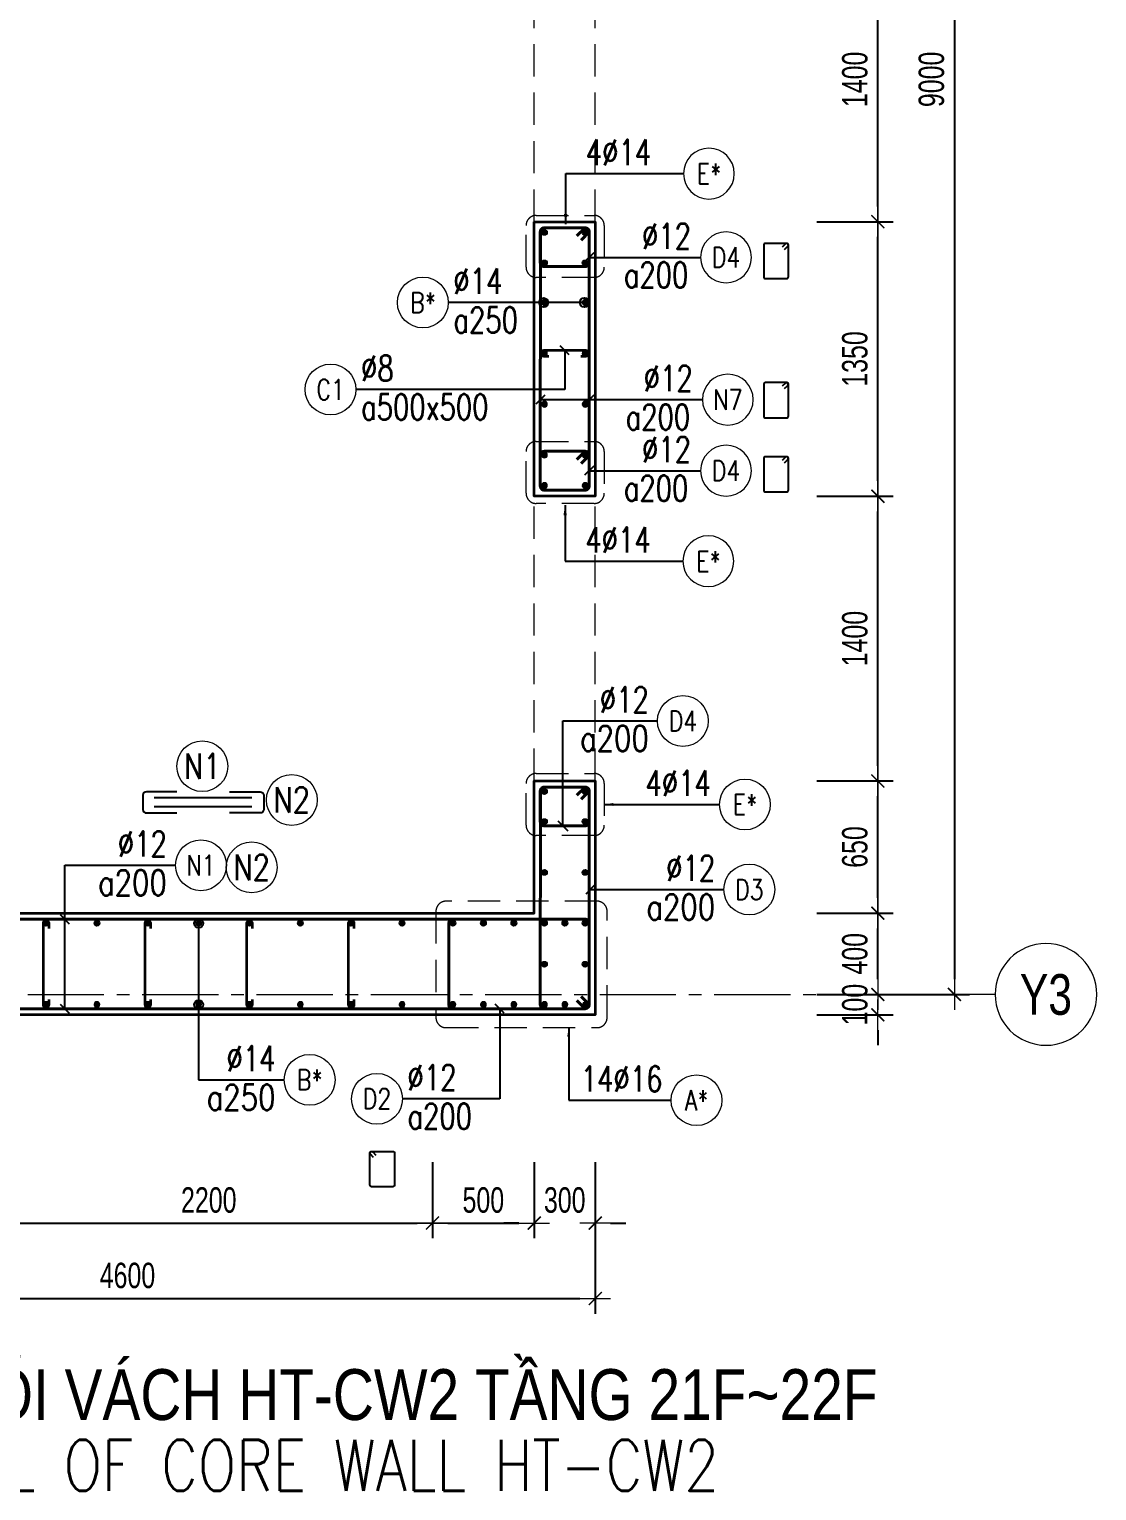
# Model space of a CAD drawing. Header units: millimetres. Extents: x 944027 to 981803, y -83026 to 82675.
# Drawn here: x 970459 to 975708, y -34848 to -27661 of the extents above; entities that cross this region are included whole.
import ezdxf
from ezdxf.enums import TextEntityAlignment as Align

# ---------------------------------------------------------------- set-up
doc = ezdxf.new("R2010")
doc.units = ezdxf.units.MM
doc.header["$MEASUREMENT"] = 0
for name, pattern in [('HIDDEN', [9.525, 6.35, -3.175]), ('HIDDEN2', [4.7625, 3.175, -1.5875]), ('HT_Dim Grid$0$CENTER2', [1.125, 0.75, -0.125, 0.125, -0.125]), ('HT_Grid$0$CENTER2', [1.125, 0.75, -0.125, 0.125, -0.125])]:
    doc.linetypes.add(name, pattern=pattern)
doc.layers.get('0').update_dxf_attribs({"lineweight": 20})
doc.layers.get('Defpoints').update_dxf_attribs({"color": 151, "lineweight": 9})
doc.layers.add('Hidden', color=9, linetype='HIDDEN')
doc.layers.add('Ligature', color=1, linetype='Continuous')
for name, color, linetype, lineweight in [('HT_Dim Grid$0$NDC_S_AXIS', 5, 'HT_Dim Grid$0$CENTER2', 13), ('HT_Dim Grid$0$NDC_S_SYMBOL', 1, 'Continuous', 15), ('HT_Dim Grid$0$NDC_S_TEXT SYMBOL', 7, 'Continuous', 20), ('HT_Grid$0$NDC_S_AXIS', 5, 'HT_Grid$0$CENTER2', 13), ('KC-LEADER', 153, 'Continuous', 18), ('KC-THEP', 6, 'Continuous', 40), ('NDC_S_ANNO', 7, 'Continuous', 20), ('NDC_S_BEAM', 3, 'HIDDEN2', 20), ('NDC_S_DIM', 1, 'Continuous', 15), ('NDC_S_ENG TITLE', 3, 'Continuous', 20), ('NDC_S_HIDDEN', 8, 'HIDDEN2', 13), ('NDC_S_LEADER', 1, 'Continuous', 15), ('NDC_S_REBAR', 4, 'Continuous', 35), ('NDC_S_STIRRUP', 4, 'Continuous', 40), ('NDC_S_TEXT SYMBOL', 7, 'Continuous', 20), ('NDC_S_VN TEXT', 7, 'Continuous', 20), ('NDC_S_VN TITLE', 6, 'Continuous', 35), ('NDC_S_WALL', 6, 'Continuous', 35)]:
    doc.layers.add(name, color=color, linetype=linetype, lineweight=lineweight)
doc.styles.add('HT_Dim Grid$0$NDC_ANNO', font='', dxfattribs={"width": 0.8})
doc.styles.add('NDC_ANNO', font='', dxfattribs={"width": 0.8})
doc.styles.add('NDC_ARIAL', font='arial.ttf', dxfattribs={"width": 0.85})
doc.styles.add('NDC_DIM', font='', dxfattribs={"width": 0.75})
doc.styles.add('NDC_EN TXT', font='romans.shx', dxfattribs={"width": 0.8})
doc.styles.add('NDC_VIE TXT', font='arial.ttf', dxfattribs={"width": 0.8})
doc.styles.get('HT_Dim Grid$0$NDC_ANNO').set_extended_font_data('Dotum')
doc.styles.get('NDC_ANNO').set_extended_font_data('Dotum')
doc.styles.get('NDC_DIM').set_extended_font_data('Dotum')
doc.dimstyles.new('NDC_1-50', dxfattribs={"dimscale": 50, "dimtxt": 2.5, "dimasz": 1, "dimexe": 1.5, "dimexo": 0, "dimgap": 0.8, "dimtad": 1, "dimdec": 0, "dimdsep": 46, "dimtxsty": 'NDC_ARIAL', "dimblk": 'DIMMARK', "dimcen": 49999.938995, "dimdle": 1.5, "dimclrd": 1, "dimclre": 1, "dimclrt": 3, "dimadec": 0, "dimazin": 0, "dimtfac": 1, "dimtdec": 0, "dimtix": 1, "dimtmove": 2, "dimatfit": 3, "dimfxl": 1, "dimarcsym": 0})
doc.dimstyles.new('NDC_dim_30', dxfattribs={"dimscale": 30, "dimtxt": 2.5, "dimasz": 1.5, "dimexe": 1.5, "dimexo": 2.5, "dimgap": 1, "dimtad": 1, "dimdec": 0, "dimzin": 0, "dimdsep": 46, "dimtxsty": 'NDC_DIM', "dimblk": 'DIMMARK', "dimcen": 0.09, "dimdle": 1.2, "dimclrd": 1, "dimclre": 1, "dimclrt": 3, "dimadec": 0, "dimazin": 0, "dimtfac": 1, "dimtdec": 0, "dimtix": 1, "dimtofl": 0, "dimtmove": 0, "dimatfit": 3, "dimfxl": 6, "dimfxlon": 1, "dimtolj": 1, "dimtzin": 0, "dimarcsym": 0})
doc.dimstyles.new('NDC_dim_50', dxfattribs={"dimscale": 50, "dimtxt": 2.5, "dimasz": 1.5, "dimexe": 1.5, "dimexo": 2.5, "dimgap": 1, "dimtad": 1, "dimdec": 0, "dimzin": 0, "dimdsep": 46, "dimtxsty": 'NDC_DIM', "dimblk": 'DIMMARK', "dimcen": 0.09, "dimdle": 1.2, "dimclrd": 1, "dimclre": 1, "dimclrt": 3, "dimadec": 0, "dimazin": 0, "dimtfac": 1, "dimtdec": 0, "dimtix": 1, "dimtofl": 0, "dimtmove": 0, "dimatfit": 3, "dimfxl": 6, "dimfxlon": 1, "dimtolj": 1, "dimtzin": 0, "dimarcsym": 0})

# ---------------------------------------------------------------- blocks, each defined once
blk = doc.blocks.new('THEP')
at = {"layer": 'KC-LEADER', "color": 6}
blk.add_circle((0, 0), 14, dxfattribs=at)
at = {"layer": 'KC-THEP'}
for p, q in [((-14, 0), (14, 0)), ((9.9, 9.9), (-9.9, -9.9)), ((-9.9, 9.9), (9.9, -9.9)), ((0, 14), (0, -14))]:
    blk.add_line(p, q, dxfattribs=at)
blk = doc.blocks.new('DIMMARK')
at = {"layer": 'NDC_S_DIM', "color": 1}
blk.add_line((-1.5, 0), (1, 0), dxfattribs=at)
at = {"layer": 'NDC_S_DIM', "color": 2, "const_width": 0.1}
blk.add_lwpolyline([(-0.424, -0.424), (0.424, 0.424)], dxfattribs=at)
blk = doc.blocks.new('*U10')
blk.add_circle((2.5, 0), 2.5)
at = {"layer": 'NDC_S_VN TEXT', "color": 3, "style": 'NDC_EN TXT'}
for tag, width, p in [('DK2', 0.75, (-0.85, 0.85)), ('KC2', 0.8, (-0.85, -2.97))]:
    blk.add_attdef(tag, text='', height=2.5, dxfattribs=dict(at, width=width)).set_placement(p, align=Align.RIGHT)
at = {"layer": 'NDC_S_VN TEXT', "color": 7, "style": 'NDC_EN TXT', "width": 0.8}
blk.add_attdef('SH3', text='', height=2, dxfattribs=at).set_placement((2.5, 0), align=Align.MIDDLE)
blk = doc.blocks.new('A$C7BC65A55')
at = {"layer": 'Ligature'}
for p, q in [((-15.2, 372, 0), (-15.2, 38.5, 0)), ((15.2, 372, 0), (15.2, 38.5, 0))]:
    blk.add_line(p, q, dxfattribs=at)
for points in [[(-36.2, 296.5), (-36.2, 400.9, -0.414214), (-24, 413.1), (24, 413.1, -0.414214), (36.2, 400.9), (36.2, 296.5)], [(-36.2, 116.5), (-36.2, 12.2, 0.414214), (-24, 0), (24, 0, 0.414214), (36.2, 12.2), (36.2, 116.5)]]:
    blk.add_lwpolyline(points, format="xyb", dxfattribs=at)
blk = doc.blocks.new('*U9')
blk.add_circle((2.5, 0), 2.5)
at = {"layer": 'NDC_S_VN TEXT', "color": 3, "style": 'NDC_EN TXT', "width": 0.75}
blk.add_attdef('DK2', text='', height=2.5, dxfattribs=at).set_placement((-0.85, 0.85), align=Align.RIGHT)
at = {"layer": 'NDC_S_VN TEXT', "color": 7, "style": 'NDC_EN TXT', "width": 0.8}
blk.add_attdef('SH3', text='', height=2, dxfattribs=at).set_placement((2.5, 0), align=Align.MIDDLE)
blk = doc.blocks.new('*U11')
blk.add_circle((-2.5, 0), 2.5)
at = {"layer": 'NDC_S_VN TEXT', "color": 3, "style": 'NDC_EN TXT', "width": 0.75}
for tag, p in [('DK1', (0.5, 0.85)), ('KC1', (0.5, -2.97))]:
    blk.add_attdef(tag, p, '', height=2.5, dxfattribs=at)
at = {"layer": 'NDC_S_VN TEXT', "color": 7, "style": 'NDC_EN TXT', "width": 0.8}
blk.add_attdef('SH2', text='', height=2, dxfattribs=at).set_placement((-2.5, 0), align=Align.MIDDLE)
blk = doc.blocks.new('*U13')
blk.add_circle((-2.5, 0), 2.5)
at = {"layer": 'NDC_S_VN TEXT', "color": 3, "style": 'NDC_EN TXT', "width": 0.75}
blk.add_attdef('DK1', (0.5, 0.85), '', height=2.5, dxfattribs=at)
at = {"layer": 'NDC_S_VN TEXT', "color": 7, "style": 'NDC_EN TXT', "width": 0.8}
blk.add_attdef('SH2', text='', height=2, dxfattribs=at).set_placement((-2.5, 0), align=Align.MIDDLE)
blk = doc.blocks.new('*U12')
blk.add_circle((-2.5, 0), 2.5)
at = {"layer": 'NDC_S_VN TEXT', "color": 3, "style": 'NDC_EN TXT', "width": 0.75}
for tag, p in [('DK1', (0.5, 0.85)), ('KC1', (0.5, -2.97))]:
    blk.add_attdef(tag, p, '', height=2.5, dxfattribs=at)
at = {"layer": 'NDC_S_VN TEXT', "color": 7, "style": 'NDC_EN TXT', "width": 0.8}
blk.add_attdef('SH2', text='', height=2, dxfattribs=at).set_placement((-2.5, 0), align=Align.MIDDLE)
blk = doc.blocks.new('*D522')
at = {"layer": 'Defpoints', "color": 0, "transparency": 16777216}
for p in [(970241.8, -32007.1), (972441.4, -32259.4), (972441.4, -33531.3)]:
    blk.add_point(p, dxfattribs=at)
at = {"layer": 'NDC_S_DIM', "color": 1, "lineweight": -2, "transparency": 16777216}
for p, q in [((970241.8, -33231.3), (970241.8, -33606.3)), ((972441.4, -33231.3), (972441.4, -33606.3)), ((970316.8, -33531.3), (972366.4, -33531.3))]:
    blk.add_line(p, q, dxfattribs=at)
at = {"layer": 'NDC_S_DIM', "color": 1, "lineweight": -2, "transparency": 16777216, "xscale": 75, "yscale": 75, "zscale": 75, "rotation": 180}
blk.add_blockref('DIMMARK', (970241.8, -33531.3), dxfattribs=at)
at = {"layer": 'NDC_S_DIM', "color": 1, "lineweight": -2, "transparency": 16777216, "xscale": 75, "yscale": 75, "zscale": 75}
blk.add_blockref('DIMMARK', (972441.4, -33531.3), dxfattribs=at)
at = {"layer": 'NDC_S_DIM', "color": 3, "transparency": 16777216, "insert": (971341.6, -33418.8), "char_height": 125, "attachment_point": 5, "style": 'NDC_DIM'}
blk.add_mtext('\\A1;2200', dxfattribs=at)
blk = doc.blocks.new('*D523')
at = {"layer": 'Defpoints', "color": 0, "transparency": 16777216}
for p in [(972941.8, -32007.1), (972441.4, -32259.4), (972941.8, -33531.3)]:
    blk.add_point(p, dxfattribs=at)
at = {"layer": 'NDC_S_DIM', "color": 1, "lineweight": -2, "transparency": 16777216}
for p, q in [((972441.4, -33231.3), (972441.4, -33606.3)), ((972941.8, -33231.3), (972941.8, -33606.3)), ((972516.4, -33531.3), (972866.8, -33531.3))]:
    blk.add_line(p, q, dxfattribs=at)
at = {"layer": 'NDC_S_DIM', "color": 1, "lineweight": -2, "transparency": 16777216, "xscale": 75, "yscale": 75, "zscale": 75, "rotation": 180}
blk.add_blockref('DIMMARK', (972441.4, -33531.3), dxfattribs=at)
at = {"layer": 'NDC_S_DIM', "color": 1, "lineweight": -2, "transparency": 16777216, "xscale": 75, "yscale": 75, "zscale": 75}
blk.add_blockref('DIMMARK', (972941.8, -33531.3), dxfattribs=at)
at = {"layer": 'NDC_S_DIM', "color": 3, "transparency": 16777216, "insert": (972691.6, -33418.8), "char_height": 125, "attachment_point": 5, "style": 'NDC_DIM'}
blk.add_mtext('\\A1;500', dxfattribs=at)
blk = doc.blocks.new('*D524')
at = {"layer": 'Defpoints', "color": 0, "transparency": 16777216}
for p in [(972941.8, -32007.1), (973241.8, -32507.1), (973241.8, -33531.3)]:
    blk.add_point(p, dxfattribs=at)
at = {"layer": 'NDC_S_DIM', "color": 1, "lineweight": -2, "transparency": 16777216}
for p, q in [((972941.8, -33231.3), (972941.8, -33606.3)), ((973241.8, -33231.3), (973241.8, -33606.3)), ((972866.8, -33531.3), (972791.8, -33531.3)), ((973316.8, -33531.3), (973391.8, -33531.3))]:
    blk.add_line(p, q, dxfattribs=at)
at = {"layer": 'NDC_S_DIM', "color": 1, "lineweight": -2, "transparency": 16777216, "xscale": 75, "yscale": 75, "zscale": 75}
blk.add_blockref('DIMMARK', (972941.8, -33531.3), dxfattribs=at)
at = {"layer": 'NDC_S_DIM', "color": 1, "lineweight": -2, "transparency": 16777216, "xscale": 75, "yscale": 75, "zscale": 75, "rotation": 180}
blk.add_blockref('DIMMARK', (973241.8, -33531.3), dxfattribs=at)
at = {"layer": 'NDC_S_DIM', "color": 3, "transparency": 16777216, "insert": (973091.8, -33418.8), "char_height": 125, "attachment_point": 5, "style": 'NDC_DIM'}
blk.add_mtext('\\A1;300', dxfattribs=at)
blk = doc.blocks.new('*D526')
at = {"layer": 'Defpoints', "color": 0, "transparency": 16777216}
for p in [(972941.8, -32007.1), (974631.3, -32007.1), (973241.8, -32407.1)]:
    blk.add_point(p, dxfattribs=at)
at = {"layer": 'NDC_S_DIM', "color": 1, "lineweight": -2, "transparency": 16777216}
for p, q in [((974331.3, -32007.1), (974706.3, -32007.1)), ((974631.3, -32332.1), (974631.3, -32082.1)), ((974331.3, -32407.1), (974706.3, -32407.1))]:
    blk.add_line(p, q, dxfattribs=at)
at = {"layer": 'NDC_S_DIM', "color": 1, "lineweight": -2, "transparency": 16777216, "xscale": 75, "yscale": 75, "zscale": 75}
for p, rotation in [((974631.3, -32007.1), 90), ((974631.3, -32407.1), 270)]:
    blk.add_blockref('DIMMARK', p, dxfattribs=dict(at, rotation=rotation))
at = {"layer": 'NDC_S_DIM', "color": 3, "transparency": 16777216, "insert": (974518.7, -32207.1), "char_height": 125, "attachment_point": 5, "rotation": 90, "style": 'NDC_DIM'}
blk.add_mtext('\\A1;400', dxfattribs=at)
blk = doc.blocks.new('*D527')
at = {"layer": 'Defpoints', "color": 0, "transparency": 16777216}
for p in [(972941.8, -31357.1), (974631.3, -31357.1), (972941.8, -32007.1)]:
    blk.add_point(p, dxfattribs=at)
at = {"layer": 'NDC_S_DIM', "color": 1, "lineweight": -2, "transparency": 16777216}
for p, q in [((974331.3, -31357.1), (974706.3, -31357.1)), ((974631.3, -31932.1), (974631.3, -31432.1)), ((974331.3, -32007.1), (974706.3, -32007.1))]:
    blk.add_line(p, q, dxfattribs=at)
at = {"layer": 'NDC_S_DIM', "color": 1, "lineweight": -2, "transparency": 16777216, "xscale": 75, "yscale": 75, "zscale": 75}
for p, rotation in [((974631.3, -31357.1), 90), ((974631.3, -32007.1), 270)]:
    blk.add_blockref('DIMMARK', p, dxfattribs=dict(at, rotation=rotation))
at = {"layer": 'NDC_S_DIM', "color": 3, "transparency": 16777216, "insert": (974518.7, -31682.1), "char_height": 125, "attachment_point": 5, "rotation": 90, "style": 'NDC_DIM'}
blk.add_mtext('\\A1;650', dxfattribs=at)
blk = doc.blocks.new('*D528')
at = {"layer": 'Defpoints', "color": 0, "transparency": 16777216}
for p in [(973241.8, -29957.1), (974631.3, -29957.1), (972941.8, -31357.1)]:
    blk.add_point(p, dxfattribs=at)
at = {"layer": 'NDC_S_DIM', "color": 1, "lineweight": -2, "transparency": 16777216}
for p, q in [((974331.3, -29957.1), (974706.3, -29957.1)), ((974631.3, -31282.1), (974631.3, -30032.1)), ((974331.3, -31357.1), (974706.3, -31357.1))]:
    blk.add_line(p, q, dxfattribs=at)
at = {"layer": 'NDC_S_DIM', "color": 1, "lineweight": -2, "transparency": 16777216, "xscale": 75, "yscale": 75, "zscale": 75}
for p, rotation in [((974631.3, -29957.1), 90), ((974631.3, -31357.1), 270)]:
    blk.add_blockref('DIMMARK', p, dxfattribs=dict(at, rotation=rotation))
at = {"layer": 'NDC_S_DIM', "color": 3, "transparency": 16777216, "insert": (974518.7, -30657.1), "char_height": 125, "attachment_point": 5, "rotation": 90, "style": 'NDC_DIM'}
blk.add_mtext('\\A1;1400', dxfattribs=at)
blk = doc.blocks.new('*D529')
at = {"layer": 'Defpoints', "color": 0, "transparency": 16777216}
for p in [(973241.8, -28607.1), (974631.3, -28607.1), (973241.8, -29957.1)]:
    blk.add_point(p, dxfattribs=at)
at = {"layer": 'NDC_S_DIM', "color": 1, "lineweight": -2, "transparency": 16777216}
for p, q in [((974331.3, -28607.1), (974706.3, -28607.1)), ((974631.3, -29882.1), (974631.3, -28682.1)), ((974331.3, -29957.1), (974706.3, -29957.1))]:
    blk.add_line(p, q, dxfattribs=at)
at = {"layer": 'NDC_S_DIM', "color": 1, "lineweight": -2, "transparency": 16777216, "xscale": 75, "yscale": 75, "zscale": 75}
for p, rotation in [((974631.3, -28607.1), 90), ((974631.3, -29957.1), 270)]:
    blk.add_blockref('DIMMARK', p, dxfattribs=dict(at, rotation=rotation))
at = {"layer": 'NDC_S_DIM', "color": 3, "transparency": 16777216, "insert": (974518.7, -29282.1), "char_height": 125, "attachment_point": 5, "rotation": 90, "style": 'NDC_DIM'}
blk.add_mtext('\\A1;1350', dxfattribs=at)
blk = doc.blocks.new('*D530')
at = {"layer": 'Defpoints', "color": 0, "transparency": 16777216}
for p in [(973241.8, -27207.1), (974631.3, -27207.1), (973241.8, -28607.1)]:
    blk.add_point(p, dxfattribs=at)
at = {"layer": 'NDC_S_DIM', "color": 1, "lineweight": -2, "transparency": 16777216}
for p, q in [((974331.3, -27207.1), (974706.3, -27207.1)), ((974631.3, -28532.1), (974631.3, -27282.1)), ((974331.3, -28607.1), (974706.3, -28607.1))]:
    blk.add_line(p, q, dxfattribs=at)
at = {"layer": 'NDC_S_DIM', "color": 1, "lineweight": -2, "transparency": 16777216, "xscale": 75, "yscale": 75, "zscale": 75}
for p, rotation in [((974631.3, -27207.1), 90), ((974631.3, -28607.1), 270)]:
    blk.add_blockref('DIMMARK', p, dxfattribs=dict(at, rotation=rotation))
at = {"layer": 'NDC_S_DIM', "color": 3, "transparency": 16777216, "insert": (974518.7, -27907.1), "char_height": 125, "attachment_point": 5, "rotation": 90, "style": 'NDC_DIM'}
blk.add_mtext('\\A1;1400', dxfattribs=at)
blk = doc.blocks.new('*D535')
at = {"layer": 'Defpoints', "color": 0, "transparency": 16777216}
for p in [(973300.3, -23407.1), (973241.8, -32407.1), (975007.8, -32407.1)]:
    blk.add_point(p, dxfattribs=at)
at = {"layer": 'NDC_S_DIM', "color": 1, "lineweight": -2, "transparency": 16777216}
for p, q in [((974707.8, -23407.1), (975082.8, -23407.1)), ((975007.8, -23482.1), (975007.8, -32332.1)), ((974707.8, -32407.1), (975082.8, -32407.1))]:
    blk.add_line(p, q, dxfattribs=at)
at = {"layer": 'NDC_S_DIM', "color": 1, "lineweight": -2, "transparency": 16777216, "xscale": 75, "yscale": 75, "zscale": 75}
for p, rotation in [((975007.8, -23407.1), 90), ((975007.8, -32407.1), 270)]:
    blk.add_blockref('DIMMARK', p, dxfattribs=dict(at, rotation=rotation))
at = {"layer": 'NDC_S_DIM', "color": 3, "transparency": 16777216, "insert": (974895.2, -27907.1), "char_height": 125, "attachment_point": 5, "rotation": 90, "style": 'NDC_DIM'}
blk.add_mtext('\\A1;9000', dxfattribs=at)
blk = doc.blocks.new('*D552')
at = {"layer": 'Defpoints', "color": 0, "ltscale": 200, "transparency": 16777216}
for p in [(973241.8, -32290.5), (968641.8, -32675.2), (973241.8, -33902.4)]:
    blk.add_point(p, dxfattribs=at)
at = {"layer": 'NDC_S_DIM', "color": 1, "lineweight": -2, "ltscale": 200, "transparency": 16777216}
for p, q in [((968641.8, -33602.4), (968641.8, -33977.4)), ((973241.8, -33602.4), (973241.8, -33977.4)), ((968716.8, -33902.4), (973166.8, -33902.4))]:
    blk.add_line(p, q, dxfattribs=at)
at = {"layer": 'NDC_S_DIM', "color": 1, "lineweight": -2, "ltscale": 200, "transparency": 16777216, "xscale": 75, "yscale": 75, "zscale": 75, "rotation": 180}
blk.add_blockref('DIMMARK', (968641.8, -33902.4), dxfattribs=at)
at = {"layer": 'NDC_S_DIM', "color": 1, "lineweight": -2, "ltscale": 200, "transparency": 16777216, "xscale": 75, "yscale": 75, "zscale": 75}
blk.add_blockref('DIMMARK', (973241.8, -33902.4), dxfattribs=at)
at = {"layer": 'NDC_S_DIM', "color": 3, "ltscale": 200, "transparency": 16777216, "insert": (970941.8, -33789.8), "char_height": 125, "attachment_point": 5, "style": 'NDC_DIM'}
blk.add_mtext('\\A1;4600', dxfattribs=at)
blk = doc.blocks.new('*U22')
at = {"layer": 'HT_Dim Grid$0$NDC_S_SYMBOL'}
blk.add_line((5, 0), (9, 0), dxfattribs=at)
blk.add_circle((0, 0), 5, dxfattribs=at)
at = {"layer": 'HT_Dim Grid$0$NDC_S_TEXT SYMBOL', "color": 7, "style": 'HT_Dim Grid$0$NDC_ANNO', "width": 0.8}
blk.add_attdef('GRID', text='', height=4, rotation=270, dxfattribs=at).set_placement((0, 0), align=Align.MIDDLE)
blk = doc.blocks.new('*D559')
at = {"layer": 'Defpoints', "color": 0, "ltscale": 200, "transparency": 16777216}
for p in [(973241.8, -32407.1), (973241.8, -32507.1), (974631.3, -32507.1)]:
    blk.add_point(p, dxfattribs=at)
at = {"layer": 'NDC_S_DIM', "color": 1, "lineweight": -2, "ltscale": 200, "transparency": 16777216}
for p, q in [((974631.3, -32332.1), (974631.3, -32257.1)), ((974331.3, -32407.1), (974706.3, -32407.1)), ((974331.3, -32507.1), (974706.3, -32507.1)), ((974631.3, -32582.1), (974631.3, -32657.1))]:
    blk.add_line(p, q, dxfattribs=at)
at = {"layer": 'NDC_S_DIM', "color": 1, "lineweight": -2, "ltscale": 200, "transparency": 16777216, "xscale": 75, "yscale": 75, "zscale": 75}
for p, rotation in [((974631.3, -32407.1), 270), ((974631.3, -32507.1), 90)]:
    blk.add_blockref('DIMMARK', p, dxfattribs=dict(at, rotation=rotation))
at = {"layer": 'NDC_S_DIM', "color": 3, "ltscale": 200, "transparency": 16777216, "insert": (974518.7, -32457.1), "char_height": 125, "attachment_point": 5, "rotation": 90, "style": 'NDC_DIM'}
blk.add_mtext('\\A1;100', dxfattribs=at)
blk = doc.blocks.new('Drawing name_symbol')
at = {"layer": 'NDC_S_ENG TITLE', "style": 'NDC_EN TXT', "width": 0.8}
blk.add_attdef('SECTDET1', text='', height=5, dxfattribs=at).set_placement((0, 1.01), align=Align.CENTER)
at = {"layer": 'NDC_S_TEXT SYMBOL', "lineweight": 25, "style": 'NDC_ANNO', "width": 0.8}
blk.add_attdef('SSCALE', text='', height=2.5, dxfattribs=at).set_placement((0, -4), align=Align.CENTER)
at = {"layer": 'NDC_S_VN TITLE', "style": 'NDC_VIE TXT', "width": 0.8}
blk.add_attdef('SECTDET2', text='', height=5, dxfattribs=at).set_placement((0, 7.97), align=Align.CENTER)

msp = doc.modelspace()

# ---------------------------------------------------------------- linework, layer by layer
for centre in [(971309.5, -31284.9), (971749.6, -31450.6), (971552.7, -31782.1)]:
    msp.add_circle(centre, 125)
at = {"layer": 'HT_Grid$0$NDC_S_AXIS', "ltscale": 500}
msp.add_line((964826.3, -32407.1), (975007.8, -32407.1), dxfattribs=at)
at = {"layer": 'Ligature'}
for points in [[(974173, -28743.6), (974189, -28727.6, 0.668179), (974183.2, -28713.6), (974078.6, -28713.6, 0.414214), (974070.4, -28721.8), (974070.4, -28878.9, 0.414214), (974078.6, -28887.1), (974183.2, -28887.1, 0.414214), (974191.4, -28878.9), (974191.4, -28721.8, 0.668179), (974177.4, -28716), (974161.5, -28732)], [(974173, -29428), (974189, -29412, 0.668179), (974183.2, -29398.1), (974078.5, -29398.1, 0.414214), (974070.4, -29406.2), (974070.4, -29563.4, 0.414214), (974078.5, -29571.5), (974183.2, -29571.5, 0.414214), (974191.3, -29563.4), (974191.3, -29406.2, 0.668179), (974177.4, -29400.5), (974161.4, -29416.4)], [(974173, -29792.6), (974189, -29776.6, 0.668179), (974183.2, -29762.7), (974078.5, -29762.7, 0.414214), (974070.4, -29770.8), (974070.4, -29928, 0.414214), (974078.5, -29936.1), (974183.2, -29936.1, 0.414214), (974191.3, -29928), (974191.3, -29770.8, 0.668179), (974177.4, -29765.1), (974161.4, -29781)], [(972152.2, -33208.9), (972136.2, -33193, -0.668179), (972142, -33179), (972246.6, -33179, -0.414214), (972254.8, -33187.2), (972254.8, -33344.3, -0.414214), (972246.6, -33352.5), (972142, -33352.5, -0.414214), (972133.8, -33344.3), (972133.8, -33187.2, -0.668179), (972147.7, -33181.4), (972163.7, -33197.4)]]:
    msp.add_lwpolyline(points, format="xyb", dxfattribs=at)
at = {"layer": 'NDC_S_BEAM', "ltscale": 50}
for p, q in [((972941.8, -28607.1), (972941.8, -27207.1)), ((973241.8, -28607.1), (973241.8, -27207.1)), ((972941.8, -31357.1), (972941.8, -29957.1)), ((973241.8, -31357.1), (973241.8, -29957.1))]:
    msp.add_line(p, q, dxfattribs=at)
at = {"layer": 'NDC_S_HIDDEN', "ltscale": 50}
for points in [[(972951.6, -28576), (973236.3, -28576, -0.414214), (973286.3, -28626), (973286.3, -28831, -0.414214), (973236.3, -28881), (972951.6, -28881, -0.414214), (972901.6, -28831), (972901.6, -28626, -0.414214)], [(972951.6, -29687.6), (973236.3, -29687.6, -0.414214), (973286.3, -29737.6), (973286.3, -29942.6, -0.414214), (973236.3, -29992.6), (972951.6, -29992.6, -0.414214), (972901.6, -29942.6), (972901.6, -29737.6, -0.414214)], [(972951.6, -31320.4), (973236.3, -31320.4, -0.414214), (973286.3, -31370.4), (973286.3, -31575.4, -0.414214), (973236.3, -31625.4), (972951.6, -31625.4, -0.414214), (972901.6, -31575.4), (972901.6, -31370.4, -0.414214)], [(972508.4, -32570.4), (973250.3, -32570.4, 0.414214), (973300.3, -32520.4), (973300.3, -31998.4, 0.414214), (973250.3, -31948.4), (972508.4, -31948.4, 0.414214), (972458.4, -31998.4), (972458.4, -32520.4, 0.414214)]]:
    msp.add_lwpolyline(points, format="xyb", close=True, dxfattribs=at)
at = {"layer": 'NDC_S_REBAR'}
for points in [[(973013.4, -29269.5), (972988.4, -29269.5, -1), (972988.4, -29239.5), (973195.4, -29239.5, -1), (973195.4, -29269.5), (973170.4, -29269.5)], [(970556.8, -32082.1), (970556.8, -32057.1, 1), (970526.8, -32057.1), (970526.8, -32457.1, 1), (970556.8, -32457.1), (970556.8, -32432.1)], [(971056.8, -32082.1), (971056.8, -32057.1, 1), (971026.8, -32057.1), (971026.8, -32457.1, 1), (971056.8, -32457.1), (971056.8, -32432.1)], [(971556.8, -32082.1), (971556.8, -32057.1, 1), (971526.8, -32057.1), (971526.8, -32457.1, 1), (971556.8, -32457.1), (971556.8, -32432.1)], [(972056.8, -32082.1), (972056.8, -32057.1, 1), (972026.8, -32057.1), (972026.8, -32457.1, 1), (972056.8, -32457.1), (972056.8, -32432.1)]]:
    msp.add_lwpolyline(points, format="xyb", dxfattribs=at)
at = {"layer": 'NDC_S_STIRRUP'}
for points in [[(973171.9, -28697.1), (973211.9, -28657.1, 0.414214), (973191.9, -28637.1), (972991.9, -28637.1, 0.414214), (972971.9, -28657.1), (972971.8, -29907.1, 0.414214), (972991.8, -29927.1), (973191.8, -29927.1, 0.414214), (973211.8, -29907.1), (973211.9, -28657.1, 0.414214), (973191.9, -28637.1), (973151.9, -28677.1)], [(973171.8, -28697.1), (973211.8, -28657.1, 0.414214), (973191.8, -28637.1), (972991.8, -28637.1, 0.414214), (972971.8, -28657.1), (972971.8, -28808, 0.414214), (972991.8, -28828), (973191.8, -28828, 0.414214), (973211.8, -28808), (973211.8, -28657.1, 0.414214), (973191.8, -28637.1), (973151.8, -28677.1)], [(973171.8, -29796.1), (973211.8, -29756.1, 0.414214), (973191.8, -29736.1), (972991.8, -29736.1, 0.414214), (972971.8, -29756.1), (972971.8, -29907.1, 0.414214), (972991.8, -29927.1), (973191.8, -29927.1, 0.414214), (973211.8, -29907.1), (973211.8, -29756.1, 0.414214), (973191.8, -29736.1), (973151.8, -29776.1)], [(973171.9, -31447.1), (973211.9, -31407.1, 0.414214), (973191.9, -31387.1), (972991.9, -31387.1, 0.414214), (972971.9, -31407.1), (972971.8, -32457.1, 0.414214), (972991.8, -32477.1), (973191.8, -32477.1, 0.414214), (973211.8, -32457.1), (973211.9, -31407.1, 0.414214), (973191.9, -31387.1), (973151.9, -31427.1)], [(973171.8, -31447.1), (973211.8, -31407.1, 0.414214), (973191.8, -31387.1), (972991.8, -31387.1, 0.414214), (972971.8, -31407.1), (972971.8, -31558, 0.414214), (972991.8, -31578), (973191.8, -31578, 0.414214), (973211.8, -31558), (973211.8, -31407.1, 0.414214), (973191.8, -31387.1), (973151.8, -31427.1)], [(967031.8, -32437.1), (966991.8, -32477.1, -0.414214), (966971.8, -32457.1), (966971.8, -32057.1, -0.414214), (966991.8, -32037.1), (973191.8, -32037.1, -0.414214), (973211.8, -32057.1), (973211.8, -32457.1, -0.414214), (973191.8, -32477.1), (966991.8, -32477.1, -0.414214), (966971.8, -32457.1), (967011.8, -32417.1)], [(973151.8, -32437.1), (973191.8, -32477.1, 0.414214), (973211.8, -32457.1), (973211.8, -32057.1, 0.414214), (973191.8, -32037.1), (972541.8, -32037.1, 0.414214), (972521.8, -32057.1), (972521.8, -32457.1, 0.414214), (972541.8, -32477.1), (973191.8, -32477.1, 0.414214), (973211.8, -32457.1), (973171.8, -32417.1)]]:
    msp.add_lwpolyline(points, format="xyb", dxfattribs=at)
at = {"layer": 'NDC_S_WALL', "ltscale": 10}
msp.add_lwpolyline([(970241.8, -23807.1), (970241.8, -32007.1), (972941.8, -32007.1), (972941.8, -31357.1), (973241.8, -31357.1), (973241.8, -32507.1), (966941.8, -32507.1), (966941.8, -31357.1), (967241.8, -31357.1), (967241.8, -32007.1), (969941.8, -32007.1), (969941.8, -26607.1)], dxfattribs=at)
msp.add_lwpolyline([(972941.8, -28607.1), (973241.8, -28607.1), (973241.8, -29957.1), (972941.8, -29957.1)], close=True, dxfattribs=at)

# ---------------------------------------------------------------- block references
at = {"layer": 'Hidden', "xscale": 1.44, "yscale": 1.44, "zscale": 1.44, "rotation": 270}
msp.add_blockref('A$C7BC65A55', (971017.3, -31462.4, 0), dxfattribs=at)
at = {"layer": 'HT_Dim Grid$0$NDC_S_AXIS'}
ref = msp.add_blockref('*U22', (975457.8, -32407.1), dxfattribs=dict(at, xscale=-50, yscale=50, zscale=50))
ref.add_attrib('GRID', 'Y3', dxfattribs={"layer": 'HT_Dim Grid$0$NDC_S_TEXT SYMBOL', "color": 7, "height": 200, "style": 'HT_Dim Grid$0$NDC_ANNO', "width": 0.8}).set_placement((975457.8, -32407.1), align=Align.MIDDLE)
at = {"layer": 'KC-THEP'}
for p, rotation in [((972991.8, -28659.7), 9.668564436380926), ((973191.8, -28659.7), 9.668564436380926), ((972991.8, -28809.7), 9.668564436380926), ((973191.8, -28809.7), 9.668564436380926), ((972991.8, -31409.7), 9.668564436380946), ((973191.8, -31409.7), 9.668564436380946), ((972991.8, -31557.1), 9.668564436380946), ((973191.8, -31557.1), 9.668564436380946), ((972991.8, -31807.1), 9.668564436380946), ((973191.8, -31807.1), 9.668564436380946), ((970541.8, -32057.1), 9.66856443638095), ((970791.8, -32057.1), 9.66856443638095), ((971041.8, -32057.1), 9.66856443638095), ((971291.8, -32057.1), 9.66856443638095), ((971541.8, -32057.1), 9.66856443638095), ((971791.8, -32057.1), 9.66856443638095), ((972041.8, -32057.1), 9.66856443638095), ((972291.8, -32057.1), 9.66856443638095), ((972541.8, -32057.1), 9.66856443638095), ((972691.8, -32057.1), 9.66856443638095), ((972841.8, -32057.1), 9.66856443638095), ((972991.8, -32057.1), 9.668564436380946), ((973092.6, -32057.1), 9.668564436380946), ((973191.8, -32057.1), 9.668564436380946), ((972991.8, -32258.8), 9.668564436380946), ((973191.8, -32258.8), 9.668564436380946), ((973195.3, -32457.1), 9.668564436380946)]:
    msp.add_blockref('THEP', p, dxfattribs=dict(at, rotation=rotation))
at = {"layer": 'KC-THEP', "xscale": -1, "rotation": 170.331435563619}
for p in [(972991.8, -29004.5), (973191.8, -29004.5), (972991.8, -29254.5), (973191.8, -29254.5), (972991.8, -29504.5), (973191.8, -29504.5), (972991.8, -29754.5), (973191.8, -29754.5), (972991.8, -29904.5), (973191.8, -29904.5), (970541.8, -32457.1), (970791.8, -32457.1), (971041.8, -32457.1), (971291.8, -32457.1), (971541.8, -32457.1), (971791.8, -32457.1), (972041.8, -32457.1), (972291.8, -32457.1), (972541.8, -32457.1), (972691.8, -32457.1), (972841.8, -32457.1), (972991.8, -32457.1), (973092.6, -32457.1)]:
    msp.add_blockref('THEP', p, dxfattribs=at)
at = {"layer": 'NDC_S_ANNO'}
ref = msp.add_blockref('Drawing name_symbol', (971746.3, -34898.4), dxfattribs=dict(at, xscale=50, yscale=50, zscale=50))
ref.add_attrib('SECTDET1', 'DETAIL OF CORE WALL HT-CW2', dxfattribs={"layer": 'NDC_S_ENG TITLE', "height": 250, "style": 'NDC_EN TXT', "width": 0.8}).set_placement((971746.3, -34847.9), align=Align.CENTER)
ref.add_attrib('SECTDET2', 'CHI TIẾT LÕI VÁCH HT-CW2 TẦNG 21F~22F', dxfattribs={"layer": 'NDC_S_VN TITLE', "height": 250, "style": 'NDC_VIE TXT', "width": 0.8}).set_placement((971746.3, -34499.9), align=Align.CENTER)
at = {"layer": 'NDC_S_VN TEXT'}
ref = msp.add_blockref('*U13', (973675.7, -28370.6), dxfattribs=dict(at, xscale=-50, yscale=50, zscale=50))
ref.add_attrib('SH2', 'E*', dxfattribs={"color": 7, "height": 100, "style": 'NDC_EN TXT', "width": 0.8}).set_placement((973800.7, -28370.6), align=Align.MIDDLE)
ref.add_attrib('DK1', '4%%C14', (973195.3, -28328.3), dxfattribs={"color": 3, "height": 125, "style": 'NDC_EN TXT', "width": 0.75})
ref = msp.add_blockref('*U11', (973760.1, -28782.6), dxfattribs=dict(at, xscale=-50, yscale=50, zscale=50))
ref.add_attrib('SH2', 'D4', dxfattribs={"color": 7, "height": 100, "style": 'NDC_EN TXT', "width": 0.8}).set_placement((973885.1, -28782.6), align=Align.MIDDLE)
ref.add_attrib('DK1', '%%C12', (973471.7, -28740.3), dxfattribs={"color": 3, "height": 125, "style": 'NDC_EN TXT', "width": 0.75})
ref.add_attrib('KC1', 'a200', (973382.4, -28931.2), dxfattribs={"color": 3, "height": 125, "style": 'NDC_EN TXT', "width": 0.75})
at = {"layer": 'NDC_S_VN TEXT', "xscale": 50, "yscale": 50, "zscale": 50}
for name, p, values in [('*U11', (972519.4, -29004.6), {'SH2': 'B*', 'DK1': '%%C14', 'KC1': 'a250'}), ('*U12', (972065.4, -29432.4), {'SH2': 'C1', 'DK1': '%%c8', 'KC1': 'a500x500'}), ('*U10', (973547.8, -31062.3), {'SH3': 'D4', 'DK2': '%%C12', 'KC2': 'a200'}), ('*U9', (973852.7, -31472.9), {'SH3': 'E*', 'DK2': '4%%C14'}), ('*U10', (971178, -31771.8), {'SH3': 'N1', 'DK2': '%%C12', 'KC2': 'a200'}), ('*U10', (973874.2, -31891.1), {'SH3': 'D3', 'DK2': '%%C12', 'KC2': 'a200'}), ('*U10', (971712.4, -32827), {'SH3': 'B*', 'DK2': '%%C14', 'KC2': 'a250'}), ('*U11', (972293.4, -32920.3), {'SH2': 'D2', 'DK1': '%%C12', 'KC1': 'a200'}), ('*U9', (973615, -32927.4), {'SH3': 'A*', 'DK2': '14%%C16'})]:
    msp.add_blockref(name, p, dxfattribs=at).add_auto_attribs(values)
at = {"layer": 'NDC_S_VN TEXT'}
ref = msp.add_blockref('*U11', (973768.7, -29481.9), dxfattribs=dict(at, xscale=-50, yscale=50, zscale=50))
ref.add_attrib('SH2', 'N7', dxfattribs={"color": 7, "height": 100, "style": 'NDC_EN TXT', "width": 0.8}).set_placement((973893.7, -29481.9), align=Align.MIDDLE)
ref.add_attrib('DK1', '%%C12', (973480.3, -29439.6), dxfattribs={"color": 3, "height": 125, "style": 'NDC_EN TXT', "width": 0.75})
ref.add_attrib('KC1', 'a200', (973391, -29630.5), dxfattribs={"color": 3, "height": 125, "style": 'NDC_EN TXT', "width": 0.75})
ref = msp.add_blockref('*U11', (973760.1, -29831.6), dxfattribs=dict(at, xscale=-50, yscale=50, zscale=50))
ref.add_attrib('SH2', 'D4', dxfattribs={"color": 7, "height": 100, "style": 'NDC_EN TXT', "width": 0.8}).set_placement((973885.1, -29831.6), align=Align.MIDDLE)
ref.add_attrib('DK1', '%%C12', (973471.7, -29789.3), dxfattribs={"color": 3, "height": 125, "style": 'NDC_EN TXT', "width": 0.75})
ref.add_attrib('KC1', 'a200', (973382.4, -29980.2), dxfattribs={"color": 3, "height": 125, "style": 'NDC_EN TXT', "width": 0.75})
ref = msp.add_blockref('*U13', (973673.2, -30276.6), dxfattribs=dict(at, xscale=-50, yscale=50, zscale=50))
ref.add_attrib('SH2', 'E*', dxfattribs={"color": 7, "height": 100, "style": 'NDC_EN TXT', "width": 0.8}).set_placement((973798.2, -30276.6), align=Align.MIDDLE)
ref.add_attrib('DK1', '4%%C14', (973192.9, -30234.3), dxfattribs={"color": 3, "height": 125, "style": 'NDC_EN TXT', "width": 0.75})

# ---------------------------------------------------------------- texts
at = {"layer": 'NDC_S_VN TEXT', "color": 7, "style": 'NDC_EN TXT', "width": 0.8}
for tag, p in [('N1', (971309.5, -31284.9)), ('N2', (971749.6, -31450.6)), ('N2', (971552.7, -31782.1))]:
    msp.add_attdef(tag, text='3', height=125, dxfattribs=at).set_placement(p, align=Align.MIDDLE)

# ---------------------------------------------------------------- dimensions: what is measured, and where the dimension line sits
at = {"layer": 'NDC_S_DIM'}
for base, p1, p2, picture, middle in [((975007.8, -32407.1), (973300.3, -23407.1), (973241.8, -32407.1), '*D535', (974895.2, -27907.1)), ((974631.3, -32007.1), (973241.8, -32407.1), (972941.8, -32007.1), '*D526', (974518.7, -32207.1))]:
    dim = msp.add_linear_dim(base=base, p1=p1, p2=p2, angle=90, dimstyle='NDC_dim_50', dxfattribs=at)
    dim.commit()
    dim.dimension.update_dxf_attribs({"geometry": picture, "text_midpoint": middle})
for base, p1, p2, picture, middle in [((974631.3, -27207.1), (973241.8, -28607.1), (973241.8, -27207.1), '*D530', (974518.7, -27907.1)), ((974631.3, -28607.1), (973241.8, -29957.1), (973241.8, -28607.1), '*D529', (974518.7, -29282.1)), ((974631.3, -29957.1), (972941.8, -31357.1), (973241.8, -29957.1), '*D528', (974518.7, -30657.1)), ((974631.3, -31357.1), (972941.8, -32007.1), (972941.8, -31357.1), '*D527', (974518.7, -31682.1))]:
    dim = msp.add_linear_dim(base=base, p1=p1, p2=p2, angle=90, dimstyle='NDC_dim_50', override={"dimtmove": 1}, dxfattribs=at)
    dim.commit()
    dim.dimension.update_dxf_attribs({"geometry": picture, "text_midpoint": middle})
for base, p1, p2, picture, middle in [((972441.4, -33531.3), (970241.8, -32007.1), (972441.4, -32259.4), '*D522', (971341.6, -33418.8)), ((972941.8, -33531.3), (972441.4, -32259.4), (972941.8, -32007.1), '*D523', (972691.6, -33418.8)), ((973241.8, -33531.3), (972941.8, -32007.1), (973241.8, -32507.1), '*D524', (973091.8, -33418.8))]:
    dim = msp.add_linear_dim(base=base, p1=p1, p2=p2, dimstyle='NDC_dim_50', override={"dimtmove": 1}, dxfattribs=at)
    dim.commit()
    dim.dimension.update_dxf_attribs({"geometry": picture, "text_midpoint": middle})
at = {"layer": 'NDC_S_DIM', "ltscale": 200}
dim = msp.add_linear_dim(base=(974631.3, -32507.1), p1=(973241.8, -32407.1), p2=(973241.8, -32507.1), angle=90, dimstyle='NDC_dim_50', override={"dimtmove": 1}, dxfattribs=at)
dim.commit()
dim.dimension.update_dxf_attribs({"geometry": '*D559', "text_midpoint": (974518.7, -32457.1)})
dim = msp.add_linear_dim(base=(973241.8, -33902.4), p1=(968641.8, -32675.2), p2=(973241.8, -32290.5), dimstyle='NDC_dim_50', override={"dimtmove": 1}, dxfattribs=at)
dim.commit()
dim.dimension.update_dxf_attribs({"geometry": '*D552', "text_midpoint": (970941.8, -33789.8)})

# ---------------------------------------------------------------- leaders
at = {"layer": 'NDC_S_LEADER'}
for points, dimstyle, override in [([(973096.4, -28619.4), (973096.4, -28370.6), (973677.9, -28370.6)], 'NDC_1-50', {"dimgap": 0.8, "dimtad": 0}), ([(973211.8, -28782.6), (973762.2, -28782.6)], 'NDC_dim_30', {"dimtad": 0, "dimldrblk": 'Oblique'}), ([(973188.3, -29004.3), (972519.4, -29004.6)], 'NDC_dim_30', {"dimtad": 0, "dimldrblk": 'Origin'}), ([(972988.3, -29004.6), (972519.4, -29004.6)], 'NDC_dim_30', {"dimtad": 0, "dimldrblk": 'Origin'}), ([(973091.8, -29239.5), (973091.8, -29432.1), (972065.4, -29432.3)], 'NDC_dim_30', {"dimtad": 0, "dimldrblk": 'Oblique'}), ([(972971.8, -29482.1), (973768.7, -29482.1)], 'NDC_dim_30', {"dimtad": 0, "dimldrblk": 'Oblique'}), ([(973211.8, -29482.1), (973768.7, -29482.1)], 'NDC_dim_30', {"dimtad": 0, "dimldrblk": 'Oblique'}), ([(973211.8, -29831.6), (973762.1, -29831.6)], 'NDC_dim_30', {"dimtad": 0, "dimldrblk": 'Oblique'}), ([(973093.9, -30000.5), (973093.9, -30276.6), (973675.5, -30276.6)], 'NDC_1-50', {"dimgap": 0.8, "dimtad": 0}), ([(973082.1, -31578), (973082.1, -31062.3), (973547.8, -31062.3)], 'NDC_1-50', {"dimtad": 0, "dimldrblk": 'Oblique'}), ([(973286.3, -31472.9), (973852.7, -31472.9)], 'NDC_dim_30', {"dimtad": 0}), ([(970633.3, -32477.1), (970633.3, -31772), (971178, -31772)], 'NDC_dim_30', {"dimtad": 0, "dimldrblk": 'Oblique'}), ([(970633.3, -32037.1), (970633.3, -31772), (971178, -31772)], 'NDC_dim_30', {"dimtad": 0, "dimldrblk": 'Oblique'}), ([(973217.4, -31891.1), (973874.2, -31891.1)], 'NDC_dim_30', {"dimtad": 0, "dimldrblk": 'Oblique'}), ([(971291.8, -32057.3), (971291.8, -32827.2), (971712.4, -32827.2)], 'NDC_dim_30', {"dimgap": 1, "dimtad": 0, "dimldrblk": 'Origin'}), ([(971291.8, -32457.3), (971291.8, -32827.2), (971712.4, -32827.2)], 'NDC_dim_30', {"dimgap": 1, "dimtad": 0, "dimldrblk": 'Origin'}), ([(972771.9, -32477.1), (972771.9, -32920.3), (972293.4, -32920.3)], 'NDC_dim_30', {"dimtad": 0, "dimldrblk": 'Oblique'}), ([(973111.3, -32570.5), (973111.3, -32927.4), (973615, -32927.4)], 'NDC_dim_30', {"dimtad": 0})]:
    msp.add_leader(points, dimstyle=dimstyle, override=override, dxfattribs=at)

doc.saveas('drawing.dxf')
